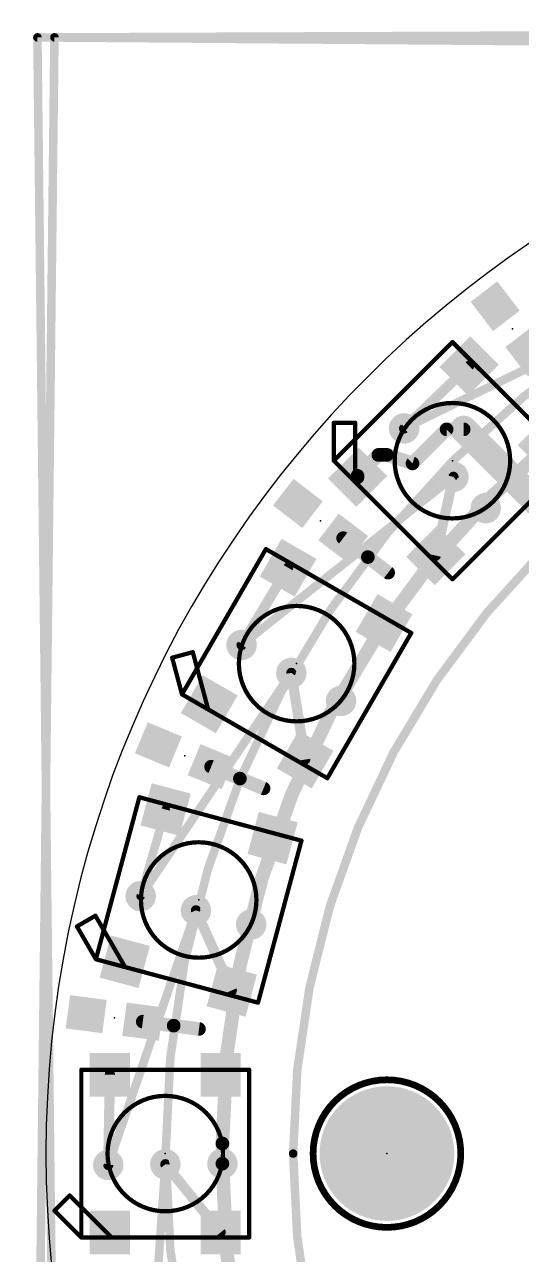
# Model space of a CAD drawing. Extents: x -33.4 to 34.4, y -34.2 to 33.7.
# Drawn here: x -33.4 to -18.6, y -3.01 to 33.66 of the extents above; entities that cross this region are included whole.
import ezdxf

# ---------------------------------------------------------------- set-up
doc = ezdxf.new("R2010")
doc.units = 0
for name, color, linetype in [('1', 12, 'CONTINUOUS'), ('16', 132, 'CONTINUOUS'), ('17', 110, 'CONTINUOUS'), ('18', 110, 'CONTINUOUS'), ('20', 53, 'CONTINUOUS'), ('21', 40, 'CONTINUOUS'), ('23', 40, 'CONTINUOUS')]:
    doc.layers.add(name, color=color, linetype=linetype)

# ---------------------------------------------------------------- blocks, each defined once
blk = doc.blocks.new('RECT')
blk.add_solid([(-0.5, -0.5), (0.5, -0.5), (-0.5, 0.5), (0.5, 0.5)])
blk = doc.blocks.new('ROUNDP')
at = {"const_width": 0.5}
blk.add_lwpolyline([(0, -0.25, 1), (0, 0.25, 1), (0, -0.25)], format="xyb", dxfattribs=at)
blk = doc.blocks.new('ROUNDV')
at = {"const_width": 0.5}
blk.add_lwpolyline([(0, -0.25, 1), (0, 0.25, 1), (0, -0.25)], format="xyb", dxfattribs=at)

msp = doc.modelspace()

# ---------------------------------------------------------------- linework, layer by layer
at = {"layer": '1'}
for points, const_width in [([(-33.02, 33.274), (-32.258, -33.528)], 0.254), ([(32.766, 32.766), (-33.02, 33.274)], 0.254), ([(-20.1595, 23.4829), (-22.0937, 21.6169)], 0.3048), ([(-17.526, 18.796), (-20.32, 21.59)], 0.8128), ([(-21.844, 20.574), (-20.828, 21.59)], 0.4064), ([(-20.828, 21.59), (-20.32, 21.59)], 0.4064), ([(-23.4829, 20.2051), (-22.86, 20.828)], 0.4064), ([(-22.86, 20.828), (-22.606, 20.828)], 0.4064), ([(-22.606, 20.828), (-21.844, 20.574)], 0.4064), ([(-23.4829, 20.1595), (-23.4829, 20.2051)], 0.4064), ([(-21.1495, 17.8261), (-20.6245, 20.174)], 0.3048), ([(-23.1739, 17.782), (-23.9101, 18.3469)], 0.4064), ([(-22.5694, 17.318), (-23.1739, 17.782)], 0.4064), ([(-26.9359, 15.162), (-25.5506, 17.4652)], 0.3048), ([(-25.0427, 11.7448), (-25.4544, 14.3281)], 0.3048), ([(-27.8438, 11.5332), (-26.9865, 11.1783)], 0.4064), ([(-26.2827, 10.8867), (-26.9865, 11.1783)], 0.4064), ([(-29.9423, 7.6738), (-29.2001, 10.257)], 0.254), ([(-27.229, 4.8631), (-28.2956, 7.252)], 0.3048), ([(-29.8801, 3.9337), (-28.9601, 3.8128)], 0.4064), ([(-28.2047, 3.7132), (-28.9601, 3.8128)], 0.4064), ([(-30.9082, -0.3371), (-30.86, 2.35)], 0.3048), ([(-29.2082, -0.3185), (-27.56, -2.35)], 0.3048)]:
    msp.add_lwpolyline(points, dxfattribs=dict(at, const_width=const_width))
for points, const_width in [([(-32.9565, 33.2747, 1), (-33.0835, 33.2733)], 0.127), ([(-33.0195, 33.3375, 1), (-33.0205, 33.2105)], 0.127), ([(0, 29.2, 1), (0, -29.2)], 0.254), ([(0, 25.4, 0.4142), (-25.4, 0)], 0.254), ([(-20.1066, 23.4281, 1), (-20.2125, 23.5378)], 0.1524), ([(-20.1763, 21.7337, 1), (-20.4637, 21.4463)], 0.4064), ([(-22.1466, 21.6718, 1), (-22.0408, 21.5621)], 0.1524), ([(-20.828, 21.6916, 1), (-20.828, 21.4884)], 0.2032), ([(-20.7562, 21.5182, 1), (-20.8998, 21.6618)], 0.2032), ([(-20.32, 21.4884, 1), (-20.32, 21.6916)], 0.2032), ([(-22.86, 20.9296, 1), (-22.86, 20.7264)], 0.2032), ([(-22.7882, 20.7562, 1), (-22.9318, 20.8998)], 0.2032), ([(-22.5739, 20.9244, 1), (-22.6381, 20.7316)], 0.2032), ([(-22.606, 20.7264, 1), (-22.606, 20.9296)], 0.2032), ([(-21.9158, 20.6458, 1), (-21.7722, 20.5022)], 0.2032), ([(-21.8761, 20.4776, 1), (-21.8119, 20.6704)], 0.2032), ([(-23.5548, 20.2769, 1), (-23.4111, 20.1332)], 0.2032), ([(-23.3813, 20.2051, 1), (-23.5845, 20.2051)], 0.2032), ([(-23.5845, 20.1595, 1), (-23.3813, 20.1595)], 0.2032), ([(-20.5502, 20.1573, 1), (-20.6989, 20.1906)], 0.1524), ([(-23.8482, 18.4275, 1), (-23.9719, 18.2663)], 0.2032), ([(-23.1121, 17.8626, 1), (-23.2358, 17.7014)], 0.2032), ([(-23.2358, 17.7014, 1), (-23.1121, 17.8626)], 0.2032), ([(-25.4853, 17.4259, 1), (-25.6159, 17.5044)], 0.1524), ([(-21.2239, 17.8427, 1), (-21.0751, 17.8095)], 0.1524), ([(-22.6313, 17.2374, 1), (-22.5076, 17.3986)], 0.2032), ([(-27.0012, 15.2013, 1), (-26.8706, 15.1227)], 0.1524), ([(-25.3791, 14.3401, 1), (-25.5296, 14.3161)], 0.1524), ([(-27.8049, 11.6271, 1), (-27.8827, 11.4393)], 0.2032), ([(-25.1179, 11.7328, 1), (-24.9674, 11.7568)], 0.1524), ([(-26.9476, 11.2722, 1), (-27.0254, 11.0844)], 0.2032), ([(-27.0253, 11.0844, 1), (-26.9476, 11.2722)], 0.2032), ([(-26.3215, 10.7928, 1), (-26.2438, 10.9806)], 0.2032), ([(-29.1391, 10.2395, 1), (-29.2612, 10.2746)], 0.127), ([(-30.0033, 7.6914, 1), (-29.8813, 7.6563)], 0.127), ([(-28.226, 7.283, 1), (-28.3652, 7.2209)], 0.1524), ([(-27.2986, 4.832, 1), (-27.1594, 4.8941)], 0.1524), ([(-29.8669, 4.0345, 1), (-29.8933, 3.833)], 0.2032), ([(-28.9468, 3.9135, 1), (-28.9733, 3.7121)], 0.2032), ([(-28.9733, 3.7121, 1), (-28.9468, 3.9135)], 0.2032), ([(-28.2179, 3.6125, 1), (-28.1914, 3.814)], 0.2032), ([(-30.7838, 2.3486, 1), (-30.9362, 2.3514)], 0.1524), ([(-25.4, 0, 0.4142), (0, -25.4)], 0.254), ([(-25.3365, 0, 1), (-25.4635, 0)], 0.127), ([(-25.4635, 0, 1), (-25.3365, 0)], 0.127), ([(-30.9844, -0.3357, 1), (-30.8321, -0.3384)], 0.1524), ([(-29.149, -0.2705, 1), (-29.2674, -0.3665)], 0.1524), ([(-27.6192, -2.398, 1), (-27.5008, -2.302)], 0.1524)]:
    msp.add_lwpolyline(points, format="xyb", dxfattribs=dict(at, const_width=const_width))
at = {"layer": '16'}
for points, const_width in [([(-32.512, 33.274), (-33.274, -34.036)], 0.254), ([(34.29, 33.528), (-32.512, 33.274)], 0.254), ([(-22.0937, 21.6169), (-14.8801, 25.1358)], 0.254), ([(-26.9359, 15.162), (-20.6245, 20.174)], 0.254), ([(-29.9423, 7.6738), (-25.4544, 14.3281)], 0.254), ([(-30.9082, -0.3371), (-28.2956, 7.252)], 0.254), ([(-27.5085, 0.3), (-27.5085, -0.3)], 0.4064), ([(-29.7678, -8.3254), (-29.2082, -0.3185)], 0.254)]:
    msp.add_lwpolyline(points, dxfattribs=dict(at, const_width=const_width))
for points, const_width in [([(-32.4485, 33.2733, 1), (-32.5755, 33.2747)], 0.127), ([(-32.5122, 33.3375, 1), (-32.5118, 33.2105)], 0.127), ([(-0.3, 27.5085, 0.4142), (-27.5085, 0.3)], 0.4064), ([(-22.1215, 21.674, 1), (-22.0658, 21.5599)], 0.127), ([(-20.5851, 20.1242, 1), (-20.664, 20.2237)], 0.127), ([(-26.9754, 15.2117, 1), (-26.8964, 15.1123)], 0.127), ([(-25.4017, 14.2926, 1), (-25.507, 14.3636)], 0.127), ([(-29.9949, 7.7094, 1), (-29.8896, 7.6383)], 0.127), ([(-28.2356, 7.2313, 1), (-28.3556, 7.2726)], 0.127), ([(-27.4069, 0.3, 1), (-27.6101, 0.3)], 0.2032), ([(-27.6101, 0.3, 1), (-27.4069, 0.3)], 0.2032), ([(-30.9683, -0.3164, 1), (-30.8482, -0.3577)], 0.127), ([(-29.1449, -0.3229, 1), (-29.2716, -0.3141)], 0.127), ([(-27.5085, -0.3, 0.4142), (-0.3, -27.5085)], 0.4064), ([(-27.4069, -0.3, 1), (-27.6101, -0.3)], 0.2032), ([(-27.6101, -0.3, 1), (-27.4069, -0.3)], 0.2032)]:
    msp.add_lwpolyline(points, format="xyb", dxfattribs=dict(at, const_width=const_width))
at = {"layer": '20'}
for start, end in [(90, 180), (180, 270)]:
    msp.add_arc((0, 0), 32.766, start, end, dxfattribs=at)
at = {"layer": '21', "const_width": 0.127}
for points in [[(-23.5537, 21.2909), (-20.6545, 24.19)], [(-20.6545, 24.19), (-17.119, 20.6545)], [(-23.5537, 21.7859), (-24.19, 21.7859)], [(-24.19, 21.7859), (-24.19, 20.6545)], [(-23.5537, 21.2909), (-23.5537, 21.7859)], [(-24.19, 20.6545), (-23.5537, 21.2909)], [(-23.5537, 20.0181), (-23.5537, 21.2909)], [(-23.5537, 20.0181), (-24.19, 20.6545)], [(-17.119, 20.6545), (-20.6545, 17.119)], [(-20.6545, 17.119), (-23.5537, 20.0181)], [(-28.2617, 14.4694), (-26.2117, 18.0201)], [(-26.2117, 18.0201), (-21.8816, 15.5201)], [(-21.8816, 15.5201), (-24.3816, 11.1899)], [(-28.3898, 14.9475), (-29.0045, 14.7828)], [(-29.0045, 14.7828), (-28.7117, 13.6899)], [(-28.2617, 14.4694), (-28.3898, 14.9475)], [(-28.7117, 13.6899), (-28.2617, 14.4694)], [(-27.9323, 13.2399), (-28.2617, 14.4694)], [(-27.9323, 13.2399), (-28.7117, 13.6899)], [(-24.3816, 11.1899), (-27.9323, 13.2399)], [(-31.0435, 6.6616), (-29.9823, 10.6219)], [(-29.9823, 10.6219), (-25.1527, 9.3278)], [(-25.1527, 9.3278), (-26.4468, 4.4982)], [(-31.291, 7.0903), (-31.8421, 6.7721)], [(-31.0435, 6.6616), (-31.291, 7.0903)], [(-31.8421, 6.7721), (-31.2764, 5.7923)], [(-31.2764, 5.7923), (-31.0435, 6.6616)], [(-30.4071, 5.5594), (-31.0435, 6.6616)], [(-30.4071, 5.5594), (-31.2764, 5.7923)], [(-26.4468, 4.4982), (-30.4071, 5.5594)], [(-31.71, -1.6), (-31.71, 2.5)], [(-31.71, 2.5), (-26.71, 2.5)], [(-26.71, 2.5), (-26.71, -2.5)], [(-32.06, -1.25), (-32.51, -1.7)], [(-31.71, -1.6), (-32.06, -1.25)], [(-32.51, -1.7), (-31.71, -2.5)], [(-31.71, -2.5), (-31.71, -1.6)], [(-30.81, -2.5), (-31.71, -1.6)], [(-30.81, -2.5), (-31.71, -2.5)], [(-26.71, -2.5), (-30.81, -2.5)]]:
    msp.add_lwpolyline(points, dxfattribs=at)
at = {"layer": '21'}
for points, const_width in [([(-20.6321, 24.2125, 1), (-20.677, 24.1676)], 0.0635), ([(-20.6321, 24.1676, 1), (-20.677, 24.2125)], 0.0635), ([(-20.6545, 18.9341, 1), (-20.6545, 22.375, 1), (-20.6545, 18.9341)], 0.127), ([(-24.1583, 21.7859, 1), (-24.2218, 21.7859)], 0.0635), ([(-24.19, 21.8176, 1), (-24.19, 21.7541)], 0.0635), ([(-23.5219, 21.7859, 1), (-23.5854, 21.7859)], 0.0635), ([(-23.5537, 21.7541, 1), (-23.5537, 21.8176)], 0.0635), ([(-23.5219, 21.2909, 1), (-23.5854, 21.2909)], 0.0635), ([(-23.5761, 21.3134, 1), (-23.5312, 21.2685)], 0.0635), ([(-23.5854, 21.2909, 1), (-23.5219, 21.2909)], 0.0635), ([(-23.5312, 21.2685, 1), (-23.5761, 21.3134)], 0.0635), ([(-24.2218, 20.6545, 1), (-24.1583, 20.6545)], 0.0635), ([(-24.1676, 20.677, 1), (-24.2125, 20.6321)], 0.0635), ([(-24.2125, 20.677, 1), (-24.1676, 20.6321)], 0.0635), ([(-23.5312, 20.0406, 1), (-23.5761, 19.9957)], 0.0635), ([(-23.5854, 20.0181, 1), (-23.5219, 20.0181)], 0.0635), ([(-23.5761, 19.9957, 1), (-23.5312, 20.0406)], 0.0635), ([(-26.1958, 18.0476, 1), (-26.2276, 17.9926)], 0.0635), ([(-26.1842, 18.0042, 1), (-26.2392, 18.0359)], 0.0635), ([(-20.677, 17.1414, 1), (-20.6321, 17.0965)], 0.0635), ([(-20.677, 17.0965, 1), (-20.6321, 17.1414)], 0.0635), ([(-25.2966, 12.8845, 1), (-25.2966, 16.3255, 1), (-25.2966, 12.8845)], 0.127), ([(-21.8541, 15.5042, 1), (-21.9091, 15.5359)], 0.0635), ([(-21.8974, 15.4926, 1), (-21.8657, 15.5476)], 0.0635), ([(-28.9738, 14.791, 1), (-29.0352, 14.7745)], 0.0635), ([(-29.0127, 14.8134, 1), (-28.9963, 14.7521)], 0.0635), ([(-28.3591, 14.9557, 1), (-28.4205, 14.9392)], 0.0635), ([(-28.3816, 14.9168, 1), (-28.398, 14.9781)], 0.0635), ([(-28.231, 14.4776, 1), (-28.2924, 14.4611)], 0.0635), ([(-28.2892, 14.4852, 1), (-28.2342, 14.4535)], 0.0635), ([(-28.2924, 14.4611, 1), (-28.231, 14.4776)], 0.0635), ([(-28.2342, 14.4535, 1), (-28.2892, 14.4852)], 0.0635), ([(-28.6958, 13.7174, 1), (-28.7276, 13.6624)], 0.0635), ([(-28.7392, 13.7058, 1), (-28.6842, 13.6741)], 0.0635), ([(-28.7424, 13.6817, 1), (-28.681, 13.6982)], 0.0635), ([(-27.9164, 13.2674, 1), (-27.9481, 13.2124)], 0.0635), ([(-27.9629, 13.2317, 1), (-27.9016, 13.2482)], 0.0635), ([(-27.9481, 13.2124, 1), (-27.9164, 13.2674)], 0.0635), ([(-24.4091, 11.2058, 1), (-24.3541, 11.1741)], 0.0635), ([(-24.3974, 11.1624, 1), (-24.3657, 11.2174)], 0.0635), ([(-29.9741, 10.6526, 1), (-29.9906, 10.5912)], 0.0635), ([(-29.9517, 10.6137, 1), (-30.013, 10.6301)], 0.0635), ([(-28.2146, 5.8396, 1), (-28.2146, 9.2805, 1), (-28.2146, 5.8396)], 0.127), ([(-25.122, 9.3196, 1), (-25.1834, 9.336)], 0.0635), ([(-25.1609, 9.2972, 1), (-25.1445, 9.3585)], 0.0635), ([(-31.2635, 7.1062, 1), (-31.3185, 7.0744)], 0.0635), ([(-31.2751, 7.0628, 1), (-31.3069, 7.1178)], 0.0635), ([(-31.8146, 6.788, 1), (-31.8696, 6.7562)], 0.0635), ([(-31.858, 6.7996, 1), (-31.8262, 6.7446)], 0.0635), ([(-31.016, 6.6775, 1), (-31.071, 6.6457)], 0.0635), ([(-31.0742, 6.6698, 1), (-31.0128, 6.6534)], 0.0635), ([(-31.0128, 6.6534, 1), (-31.0742, 6.6698)], 0.0635), ([(-31.071, 6.6457, 1), (-31.016, 6.6775)], 0.0635), ([(-31.2682, 5.823, 1), (-31.2847, 5.7616)], 0.0635), ([(-31.3071, 5.8005, 1), (-31.2458, 5.7841)], 0.0635), ([(-31.3039, 5.7764, 1), (-31.2489, 5.8082)], 0.0635), ([(-30.3989, 5.59, 1), (-30.4153, 5.5287)], 0.0635), ([(-30.4346, 5.5435, 1), (-30.3796, 5.5752)], 0.0635), ([(-30.4153, 5.5287, 1), (-30.3989, 5.59)], 0.0635), ([(-26.4775, 4.5064, 1), (-26.4161, 4.49)], 0.0635), ([(-26.455, 4.4675, 1), (-26.4386, 4.5289)], 0.0635), ([(-31.71, 2.5318, 1), (-31.71, 2.4682)], 0.0635), ([(-31.6783, 2.5, 1), (-31.7417, 2.5)], 0.0635), ([(-26.6783, 2.5, 1), (-26.7417, 2.5)], 0.0635), ([(-26.71, 2.4682, 1), (-26.71, 2.5318)], 0.0635), ([(-22.606, -2.2, 1), (-22.606, 2.2, 1), (-22.606, -2.2)], 0.2), ([(-29.21, -1.7205, 1), (-29.21, 1.7205, 1), (-29.21, -1.7205)], 0.127), ([(-32.0375, -1.2275, 1), (-32.0825, -1.2725)], 0.0635), ([(-32.0375, -1.2725, 1), (-32.0825, -1.2275)], 0.0635), ([(-32.4875, -1.6775, 1), (-32.5325, -1.7225)], 0.0635), ([(-32.5325, -1.6775, 1), (-32.4875, -1.7225)], 0.0635), ([(-31.6875, -1.5775, 1), (-31.7325, -1.6225)], 0.0635), ([(-31.6783, -1.6, 1), (-31.7417, -1.6)], 0.0635), ([(-31.7417, -1.6, 1), (-31.6783, -1.6)], 0.0635), ([(-31.7325, -1.6225, 1), (-31.6875, -1.5775)], 0.0635), ([(-31.71, -2.4682, 1), (-31.71, -2.5318)], 0.0635), ([(-31.7417, -2.5, 1), (-31.6783, -2.5)], 0.0635), ([(-31.7325, -2.5225, 1), (-31.6875, -2.4775)], 0.0635), ([(-30.81, -2.4682, 1), (-30.81, -2.5318)], 0.0635), ([(-30.8325, -2.5225, 1), (-30.7875, -2.4775)], 0.0635), ([(-30.81, -2.5318, 1), (-30.81, -2.4682)], 0.0635), ([(-26.7417, -2.5, 1), (-26.6783, -2.5)], 0.0635), ([(-26.71, -2.5318, 1), (-26.71, -2.4682)], 0.0635)]:
    msp.add_lwpolyline(points, format="xyb", dxfattribs=dict(at, const_width=const_width))
at = {"layer": '23'}
for p in [(-18.8643, 24.5844), (-20.6545, 20.6545), (-24.5844, 18.8643), (-25.2966, 14.605), (-28.6291, 11.8585), (-28.2146, 7.5601), (-30.7228, 4.0447), (-29.21, 0), (-22.606, 0)]:
    msp.add_point(p, dxfattribs=at)

# ---------------------------------------------------------------- block references
at = {"layer": '1', "xscale": 1.1}
for p, rotation in [((-19.3818, 25.2588), 127.5), ((-18.3469, 23.9101), 127.5), ((-25.2588, 19.3818), 142.5), ((-23.9101, 18.3469), 142.5), ((-29.4144, 12.1838), 157.5), ((-27.8438, 11.5332), 157.5), ((-31.5656, 4.1556), 172.5), ((-29.8801, 3.9337), 172.5)]:
    msp.add_blockref('RECT', p, dxfattribs=dict(at, rotation=rotation))
at = {"layer": '1', "xscale": 1.3, "yscale": 1.2}
for p, rotation in [((-20.1595, 23.4829), 225), ((-17.8261, 21.1495), 225), ((-23.4829, 20.1595), 225), ((-21.1495, 17.8261), 225), ((-25.5506, 17.4652), 240), ((-22.6927, 15.8152), 240), ((-27.9006, 13.3948), 240), ((-25.0427, 11.7448), 240), ((-29.2001, 10.257), 255), ((-26.0126, 9.4029), 255), ((-30.4166, 5.7172), 255), ((-27.229, 4.8631), 255), ((-30.86, 2.35), 270), ((-27.56, 2.35), 270), ((-30.86, -2.35), 270), ((-27.56, -2.35), 270)]:
    msp.add_blockref('RECT', p, dxfattribs=dict(at, rotation=rotation))
at = {"layer": '17', "xscale": 4.016, "yscale": 4.016}
msp.add_blockref('ROUNDP', (-22.606, 0), dxfattribs=at)
msp.add_blockref('ROUNDP', (-22.606, 0), dxfattribs=at)
at = {"layer": '18', "xscale": 0.9064, "yscale": 0.9064}
for p in [(-22.0937, 21.6169), (-22.0937, 21.6169), (-20.6245, 20.174), (-20.6245, 20.174), (-19.6637, 19.2392), (-19.6637, 19.2392), (-26.9359, 15.162), (-26.9359, 15.162), (-25.4544, 14.3281), (-25.4544, 14.3281), (-23.973, 13.4943), (-23.973, 13.4943), (-29.9423, 7.6738), (-29.9423, 7.6738), (-28.2956, 7.252), (-28.2956, 7.252), (-26.6487, 6.8298), (-26.6487, 6.8298), (-30.9082, -0.3371), (-30.9082, -0.3371), (-29.2082, -0.3185), (-29.2082, -0.3185), (-27.5085, -0.3), (-27.5085, -0.3)]:
    msp.add_blockref('ROUNDV', p, dxfattribs=at)

doc.saveas('drawing.dxf')
